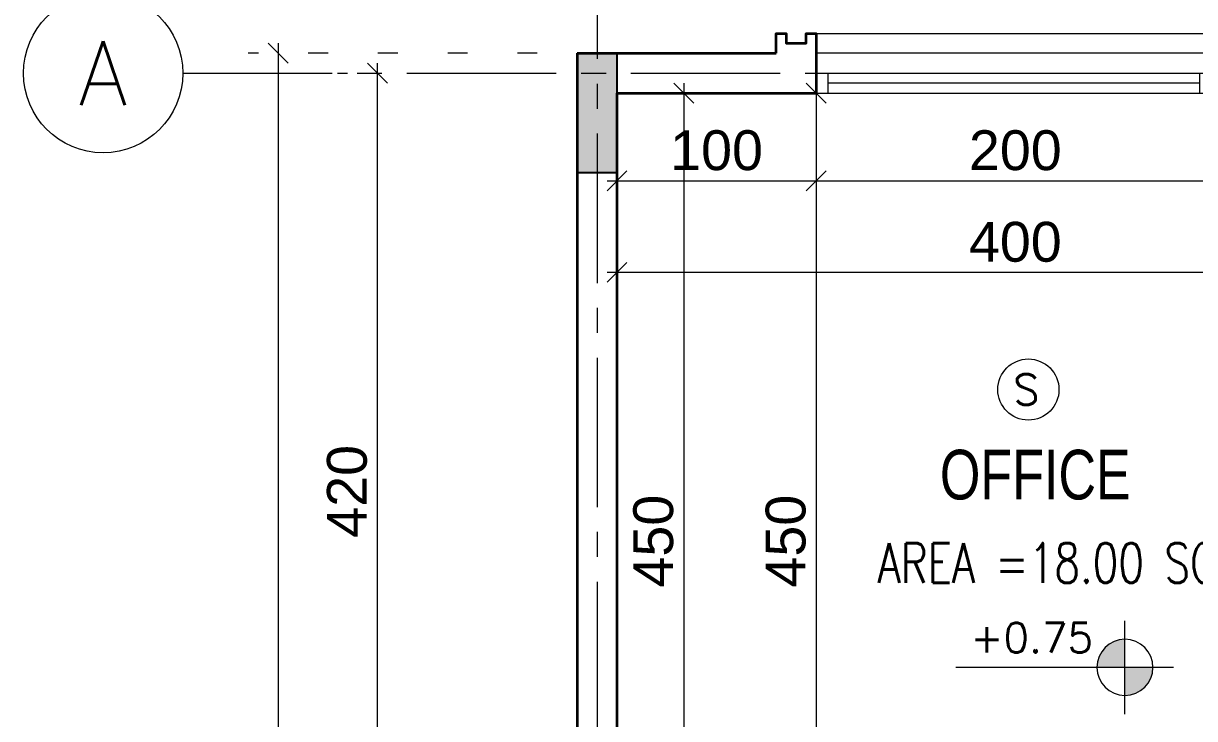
# Model space of a CAD drawing. Header units: millimetres. Extents: x -11627 to -10952, y 10244 to 10588.
# Drawn here: x -11402.12 to -11396.24, y 10469.08 to 10472.58 of the extents above; entities that cross this region are included whole.
import ezdxf
from ezdxf.enums import TextEntityAlignment as Align

# ---------------------------------------------------------------- set-up
doc = ezdxf.new("R2010")
doc.units = ezdxf.units.MM
doc.header["$PDMODE"] = 35
doc.linetypes.add('DOT', pattern=[0.25, 0, -0.25])
doc.linetypes.add('GROUND FLOOR XREF - option 3$0$FATHER FR$0$CENTER2', pattern=[1.125, 0.75, -0.125, 0.125, -0.125])
doc.layers.get('0').update_dxf_attribs({"lineweight": 5})
doc.layers.get('DEFPOINTS').update_dxf_attribs({"lineweight": 5})
for name, color, linetype, lineweight in [('A-AXIS LINE', 8, 'GROUND FLOOR XREF - option 3$0$FATHER FR$0$CENTER2', 0), ('A-AXIS TEXT', 54, 'Continuous', 9), ('A-GEN DIMS INTERNAL', 86, 'Continuous', 5), ('A-TEXT', 3, 'Continuous', 13), ('DIM IN', 191, 'Continuous', 5), ('FIRE', 2, 'Continuous', 5), ('S-COL HATCH', 5, 'Continuous', 15), ('STAIR', 34, 'Continuous', 5), ('SYMBOLS LEVEL', 233, 'Continuous', 5), ('text1', 32, 'Continuous', 9), ('WALLS', 4, 'Continuous', 35), ('Window', 57, 'Continuous', 13)]:
    doc.layers.add(name, color=color, linetype=linetype, lineweight=lineweight)
for name, color, linetype in [('CivilDefense', 2, 'Continuous'), ('col1', 6, 'Continuous'), ('INSERT TEXT', 1, 'Continuous')]:
    doc.layers.add(name, color=color, linetype=linetype)
doc.styles.add('Axis-Circle', font='ROMANS.shx', dxfattribs={"height": 0.4})
doc.styles.add('GROUND FLOOR XREF - option 3$0$STYLE1', font='arial.ttf', dxfattribs={"height": 0.2})
doc.styles.add('ROMANS', font='romans.shx', dxfattribs={"width": 0.85})
doc.styles.add('SIMPLEX', font='romans.shx', dxfattribs={"width": 0.75})
doc.styles.add('T20-200', font='ROMANS.SHX', dxfattribs={"height": 0.4})
doc.dimstyles.new('DIM 100', dxfattribs={"dimtxt": 0.2, "dimasz": 0.1, "dimexe": 0.15, "dimexo": 0.2, "dimgap": 0.05, "dimtad": 1, "dimdec": 0, "dimlfac": 100, "dimzin": 1, "dimdsep": 46, "dimtxsty": 'GROUND FLOOR XREF - option 3$0$STYLE1', "dimblk": 'OBLIQUE', "dimcen": 0.02, "dimdle": 0.05, "dimclrd": 256, "dimclre": 6, "dimclrt": 3, "dimadec": 1, "dimazin": 0, "dimtfac": 0.9, "dimtdec": 0, "dimtix": 1, "dimtofl": 0, "dimtmove": 2, "dimatfit": 3, "dimldrblk": 'ARCHTICK', "dimfxl": 1, "dimtolj": 1, "dimtzin": 12, "dimlwd": -1, "dimlwe": -1, "dimarcsym": 0})

# ---------------------------------------------------------------- blocks, each defined once
blk = doc.blocks.new('_Oblique')
at = {"color": 0, "linetype": 'ByBlock', "lineweight": -2}
blk.add_line((-0.5, -0.5), (0.5, 0.5), dxfattribs=at)
blk = doc.blocks.new('*D902')
at = {"layer": 'A-GEN DIMS INTERNAL', "transparency": 16777216}
blk.add_line((-11398.1414, 10472.2756), (-11398.1414, 10467.6756), dxfattribs=at)
at = {"layer": 'A-GEN DIMS INTERNAL', "color": 6, "linetype": 'DOT', "transparency": 16777216}
for p, q in [((-11398.2714, 10472.2256), (-11397.9914, 10472.2256)), ((-11398.4317, 10467.7256), (-11397.9914, 10467.7256))]:
    blk.add_line(p, q, dxfattribs=at)
at = {"layer": 'DEFPOINTS', "color": 0, "transparency": 16777216}
for p in [(-11398.4714, 10472.2256), (-11398.6317, 10467.7256), (-11398.1414, 10467.7256)]:
    blk.add_point(p, dxfattribs=at)
at = {"layer": 'A-GEN DIMS INTERNAL', "transparency": 16777216, "xscale": 0.1, "yscale": 0.1, "zscale": 0.1}
for p, rotation in [((-11398.1414, 10472.2256), 90), ((-11398.1414, 10467.7256), 270)]:
    blk.add_blockref('_Oblique', p, dxfattribs=dict(at, rotation=rotation))
at = {"layer": 'A-GEN DIMS INTERNAL', "color": 3, "transparency": 16777216, "insert": (-11398.2935, 10469.9756), "char_height": 0.2, "attachment_point": 5, "rotation": 90, "style": 'GROUND FLOOR XREF - option 3$0$STYLE1'}
blk.add_mtext('\\A1;450', dxfattribs=at)
blk = doc.blocks.new('_ArchTick')
at = {"color": 0, "linetype": 'ByBlock', "const_width": 0.15}
blk.add_lwpolyline([(-0.5, -0.5), (0.5, 0.5)], dxfattribs=at)
blk = doc.blocks.new('*D910')
at = {"layer": 'A-GEN DIMS INTERNAL', "color": 6, "linetype": 'DOT', "transparency": 16777216}
for p, q in [((-11399.1414, 10471.5256), (-11399.1414, 10471.4756)), ((-11395.1414, 10471.5256), (-11395.1414, 10471.4756))]:
    blk.add_line(p, q, dxfattribs=at)
at = {"layer": 'A-GEN DIMS INTERNAL', "transparency": 16777216}
blk.add_line((-11399.1914, 10471.3256), (-11395.0914, 10471.3256), dxfattribs=at)
at = {"layer": 'DEFPOINTS', "color": 0, "transparency": 16777216}
for p in [(-11399.1414, 10471.3256), (-11395.1414, 10471.3256), (-11395.1414, 10471.3256)]:
    blk.add_point(p, dxfattribs=at)
at = {"layer": 'A-GEN DIMS INTERNAL', "transparency": 16777216, "xscale": 0.1, "yscale": 0.1, "zscale": 0.1, "rotation": 180}
blk.add_blockref('_Oblique', (-11399.1414, 10471.3256), dxfattribs=at)
at = {"layer": 'A-GEN DIMS INTERNAL', "transparency": 16777216, "xscale": 0.1, "yscale": 0.1, "zscale": 0.1}
blk.add_blockref('_Oblique', (-11395.1414, 10471.3256), dxfattribs=at)
at = {"layer": 'A-GEN DIMS INTERNAL', "color": 3, "transparency": 16777216, "insert": (-11397.1414, 10471.4777), "char_height": 0.2, "attachment_point": 5, "style": 'GROUND FLOOR XREF - option 3$0$STYLE1'}
blk.add_mtext('\\A1;400', dxfattribs=at)
blk = doc.blocks.new('DDW')
at = {"layer": 'SYMBOLS LEVEL'}
h = blk.add_hatch(color=256, dxfattribs=at)
edge = h.paths.add_edge_path()
edge.add_line((-11621.43, 10035.1153), (-11621.43, 10034.9745))
edge.add_line((-11621.43, 10034.9745), (-11621.2892, 10034.9745))
edge.add_arc((-11621.43, 10034.9745), 0.1408, 0, 90)
edge = h.paths.add_edge_path()
edge.add_line((-11621.43, 10034.8337), (-11621.43, 10034.9745))
edge.add_line((-11621.43, 10034.9745), (-11621.5709, 10034.9745))
edge.add_arc((-11621.43, 10034.9745), 0.1408, 180, 270)
for p, q in [((-11621.43, 10034.7402), (-11621.43, 10035.2088)), ((-11621.6737, 10034.9745), (-11620.5802, 10034.9745))]:
    blk.add_line(p, q, dxfattribs=at)
blk.add_circle((-11621.43, 10034.9745), 0.1408, dxfattribs=at)
blk = doc.blocks.new('*D920')
at = {"layer": 'A-GEN DIMS INTERNAL', "transparency": 16777216}
blk.add_line((-11398.8061, 10472.2756), (-11398.8061, 10467.6756), dxfattribs=at)
at = {"layer": 'A-GEN DIMS INTERNAL', "color": 6, "linetype": 'DOT', "transparency": 16777216}
for p, q in [((-11398.9414, 10472.2256), (-11398.6561, 10472.2256)), ((-11398.776, 10467.7256), (-11398.6561, 10467.7256))]:
    blk.add_line(p, q, dxfattribs=at)
at = {"layer": 'DEFPOINTS', "color": 0, "transparency": 16777216}
for p in [(-11399.1414, 10472.2256), (-11398.976, 10467.7256), (-11398.8061, 10467.7256)]:
    blk.add_point(p, dxfattribs=at)
at = {"layer": 'A-GEN DIMS INTERNAL', "transparency": 16777216, "xscale": 0.1, "yscale": 0.1, "zscale": 0.1}
for p, rotation in [((-11398.8061, 10472.2256), 90), ((-11398.8061, 10467.7256), 270)]:
    blk.add_blockref('_Oblique', p, dxfattribs=dict(at, rotation=rotation))
at = {"layer": 'A-GEN DIMS INTERNAL', "color": 3, "transparency": 16777216, "insert": (-11398.9582, 10469.9756), "char_height": 0.2, "attachment_point": 5, "rotation": 90, "style": 'GROUND FLOOR XREF - option 3$0$STYLE1'}
blk.add_mtext('\\A1;450', dxfattribs=at)
blk = doc.blocks.new('Axis-Circle')
at = {"color": 0}
blk.add_circle((0, 0), 0.4, dxfattribs=at)
at = {"color": 4, "style": 'Axis-Circle'}
blk.add_attdef('NO', text='', height=0.32, dxfattribs=at).set_placement((0, 0), align=Align.MIDDLE_CENTER)
blk = doc.blocks.new('*D673')
at = {"layer": 'A-GEN DIMS INTERNAL', "transparency": 16777216}
blk.add_line((-11397.7878, 10472.4756), (-11397.7878, 10450.1756), dxfattribs=at)
at = {"layer": 'A-GEN DIMS INTERNAL', "color": 6, "linetype": 'DOT', "transparency": 16777216}
for p, q in [((-11396.4867, 10472.4256), (-11397.9378, 10472.4256)), ((-11396.4867, 10450.2256), (-11397.9378, 10450.2256))]:
    blk.add_line(p, q, dxfattribs=at)
at = {"layer": 'DEFPOINTS', "color": 0, "transparency": 16777216}
for p in [(-11396.2867, 10472.4256), (-11397.7878, 10450.2256), (-11396.2867, 10450.2256)]:
    blk.add_point(p, dxfattribs=at)
at = {"layer": 'A-GEN DIMS INTERNAL', "transparency": 16777216, "xscale": 0.1, "yscale": 0.1, "zscale": 0.1}
for p, rotation in [((-11397.7878, 10472.4256), 90), ((-11397.7878, 10450.2256), 270)]:
    blk.add_blockref('_Oblique', p, dxfattribs=dict(at, rotation=rotation))
at = {"layer": 'A-GEN DIMS INTERNAL', "color": 3, "transparency": 16777216, "insert": (-11397.9399, 10461.3256), "char_height": 0.2, "attachment_point": 5, "rotation": 90, "style": 'GROUND FLOOR XREF - option 3$0$STYLE1'}
blk.add_mtext('\\A1;2220', dxfattribs=at)
blk = doc.blocks.new('*D680')
at = {"layer": 'A-GEN DIMS INTERNAL', "transparency": 16777216}
blk.add_line((-11397.2893, 10468.0756), (-11397.2893, 10472.3756), dxfattribs=at)
at = {"layer": 'A-GEN DIMS INTERNAL', "color": 6, "linetype": 'DOT', "transparency": 16777216}
for p, q in [((-11397.4893, 10472.3256), (-11397.4393, 10472.3256)), ((-11397.4893, 10468.1256), (-11397.4393, 10468.1256))]:
    blk.add_line(p, q, dxfattribs=at)
at = {"layer": 'DEFPOINTS', "color": 0, "transparency": 16777216}
for p in [(-11397.2893, 10472.3256), (-11397.2893, 10472.3256), (-11397.2893, 10468.1256)]:
    blk.add_point(p, dxfattribs=at)
at = {"layer": 'A-GEN DIMS INTERNAL', "transparency": 16777216, "xscale": 0.1, "yscale": 0.1, "zscale": 0.1}
for p, rotation in [((-11397.2893, 10472.3256), 90), ((-11397.2893, 10468.1256), 270)]:
    blk.add_blockref('_Oblique', p, dxfattribs=dict(at, rotation=rotation))
at = {"layer": 'A-GEN DIMS INTERNAL', "color": 3, "transparency": 16777216, "insert": (-11397.4414, 10470.2256), "char_height": 0.2, "attachment_point": 5, "rotation": 90, "style": 'GROUND FLOOR XREF - option 3$0$STYLE1'}
blk.add_mtext('\\A1;420', dxfattribs=at)
blk = doc.blocks.new('*D681')
at = {"layer": 'A-GEN DIMS INTERNAL', "color": 6, "linetype": 'DOT', "transparency": 16777216}
for p, q in [((-11396.2867, 10472.6256), (-11396.2867, 10473.9015)), ((-11374.7867, 10472.6256), (-11374.7867, 10473.9015))]:
    blk.add_line(p, q, dxfattribs=at)
at = {"layer": 'A-GEN DIMS INTERNAL', "transparency": 16777216}
blk.add_line((-11396.3367, 10473.7515), (-11374.7367, 10473.7515), dxfattribs=at)
at = {"layer": 'DEFPOINTS', "color": 0, "transparency": 16777216}
for p in [(-11374.7867, 10473.7515), (-11396.2867, 10472.4256), (-11374.7867, 10472.4256)]:
    blk.add_point(p, dxfattribs=at)
at = {"layer": 'A-GEN DIMS INTERNAL', "transparency": 16777216, "xscale": 0.1, "yscale": 0.1, "zscale": 0.1, "rotation": 180}
blk.add_blockref('_Oblique', (-11396.2867, 10473.7515), dxfattribs=at)
at = {"layer": 'A-GEN DIMS INTERNAL', "transparency": 16777216, "xscale": 0.1, "yscale": 0.1, "zscale": 0.1}
blk.add_blockref('_Oblique', (-11374.7867, 10473.7515), dxfattribs=at)
at = {"layer": 'A-GEN DIMS INTERNAL', "color": 3, "transparency": 16777216, "insert": (-11385.5367, 10473.9036), "char_height": 0.2, "attachment_point": 5, "style": 'GROUND FLOOR XREF - option 3$0$STYLE1'}
blk.add_mtext('\\A1;2150', dxfattribs=at)
blk = doc.blocks.new('gcol')
at = {"layer": 'S-COL HATCH', "linetype": 'Continuous'}
h = blk.add_hatch(color=256, dxfattribs=at)
h.dxf.hatch_style = 1
h.paths.add_polyline_path([(42.6393, 22.2), (42.8393, 22.2), (42.8393, 21.6), (42.6393, 21.6)])
at = {"layer": 'col1'}
blk.add_lwpolyline([(42.6393, 22.2), (42.8393, 22.2), (42.8393, 21.6), (42.6393, 21.6)], close=True, dxfattribs=at)
blk = doc.blocks.new('w1')
at = {"layer": 'WALLS'}
for p, q in [((0.2, 1), (0, 1)), ((0, -1), (0.2, -1))]:
    blk.add_line(p, q, dxfattribs=at)
for points in [[(0.2, 1.2), (0.3, 1.2), (0.3, 1.15), (0.25, 1.15), (0.25, 1.05), (0.3, 1.05), (0.3, 1), (0.2, 1)], [(0.2, -1), (0.3, -1), (0.3, -1.05), (0.25, -1.05), (0.25, -1.15), (0.3, -1.15), (0.3, -1.2), (0.2, -1.2)]]:
    blk.add_lwpolyline(points, dxfattribs=at)
at = {"layer": 'Window'}
for p, q in [((0, 1), (0, -1)), ((0.1, 1), (0.1, -1)), ((0.2, -1), (0.2, 1)), ((0.3, 1), (0.3, -1)), ((0.1, 0.9406), (0, 0.9406)), ((0.05, -0.9254), (0.05, 0.9406)), ((0.1, -0.9254), (0, -0.9254))]:
    blk.add_line(p, q, dxfattribs=at)
blk = doc.blocks.new('*D1239')
at = {"layer": 'A-GEN DIMS INTERNAL', "color": 6, "linetype": 'DOT', "transparency": 16777216}
for p, q in [((-11399.1414, 10471.9041), (-11399.1414, 10471.6354)), ((-11398.1414, 10471.9041), (-11398.1414, 10471.6354))]:
    blk.add_line(p, q, dxfattribs=at)
at = {"layer": 'A-GEN DIMS INTERNAL', "transparency": 16777216}
blk.add_line((-11399.1914, 10471.7854), (-11398.0914, 10471.7854), dxfattribs=at)
at = {"layer": 'DEFPOINTS', "color": 0, "transparency": 16777216}
for p in [(-11399.1414, 10472.1041), (-11398.1414, 10472.1041), (-11398.1414, 10471.7854)]:
    blk.add_point(p, dxfattribs=at)
at = {"layer": 'A-GEN DIMS INTERNAL', "transparency": 16777216, "xscale": 0.1, "yscale": 0.1, "zscale": 0.1, "rotation": 180}
blk.add_blockref('_Oblique', (-11399.1414, 10471.7854), dxfattribs=at)
at = {"layer": 'A-GEN DIMS INTERNAL', "transparency": 16777216, "xscale": 0.1, "yscale": 0.1, "zscale": 0.1}
blk.add_blockref('_Oblique', (-11398.1414, 10471.7854), dxfattribs=at)
at = {"layer": 'A-GEN DIMS INTERNAL', "color": 3, "transparency": 16777216, "insert": (-11398.6414, 10471.9375), "char_height": 0.2, "attachment_point": 5, "style": 'GROUND FLOOR XREF - option 3$0$STYLE1'}
blk.add_mtext('\\A1;100', dxfattribs=at)
blk = doc.blocks.new('*D1240')
at = {"layer": 'A-GEN DIMS INTERNAL', "color": 6, "linetype": 'DOT', "transparency": 16777216}
for p, q in [((-11398.1414, 10471.9041), (-11398.1414, 10471.6354)), ((-11396.1414, 10471.9041), (-11396.1414, 10471.6354))]:
    blk.add_line(p, q, dxfattribs=at)
at = {"layer": 'A-GEN DIMS INTERNAL', "transparency": 16777216}
blk.add_line((-11398.1914, 10471.7854), (-11396.0914, 10471.7854), dxfattribs=at)
at = {"layer": 'DEFPOINTS', "color": 0, "transparency": 16777216}
for p in [(-11398.1414, 10472.1041), (-11396.1414, 10472.1041), (-11396.1414, 10471.7854)]:
    blk.add_point(p, dxfattribs=at)
at = {"layer": 'A-GEN DIMS INTERNAL', "transparency": 16777216, "xscale": 0.1, "yscale": 0.1, "zscale": 0.1, "rotation": 180}
blk.add_blockref('_Oblique', (-11398.1414, 10471.7854), dxfattribs=at)
at = {"layer": 'A-GEN DIMS INTERNAL', "transparency": 16777216, "xscale": 0.1, "yscale": 0.1, "zscale": 0.1}
blk.add_blockref('_Oblique', (-11396.1414, 10471.7854), dxfattribs=at)
at = {"layer": 'A-GEN DIMS INTERNAL', "color": 3, "transparency": 16777216, "insert": (-11397.1414, 10471.9375), "char_height": 0.2, "attachment_point": 5, "style": 'GROUND FLOOR XREF - option 3$0$STYLE1'}
blk.add_mtext('\\A1;200', dxfattribs=at)
blk = doc.blocks.new('TGTGTGTGTGTGTG')
at = {"layer": 'A-AXIS LINE'}
for p, q in [((-11396.1867, 10474.272), (-11396.1867, 10449.6118)), ((-11398.2667, 10472.3256), (-11373.8915, 10472.3256))]:
    blk.add_line(p, q, dxfattribs=at)
at = {"layer": 'A-AXIS TEXT'}
ref = blk.add_blockref('Axis-Circle', (-11398.6667, 10472.3256), dxfattribs=at)
ref.add_attrib('NO', 'A', dxfattribs={"layer": '0', "color": 30, "height": 0.32, "style": 'Axis-Circle'}).set_placement((-11398.6667, 10472.3256), align=Align.MIDDLE_CENTER)
at = {"layer": 'A-GEN DIMS INTERNAL'}
dim = blk.add_linear_dim(base=(-11374.7867, 10473.7515), p1=(-11396.2867, 10472.4256), p2=(-11374.7867, 10472.4256), dimstyle='DIM 100', dxfattribs=at)
dim.commit()
dim.dimension.update_dxf_attribs({"geometry": '*D681', "text_midpoint": (-11385.5367, 10473.9036)})
for base, p1, p2, picture, middle in [((-11397.7878, 10450.2256), (-11396.2867, 10472.4256), (-11396.2867, 10450.2256), '*D673', (-11397.9399, 10461.3256)), ((-11397.2893, 10472.3256), (-11397.2893, 10468.1256), (-11397.2893, 10472.3256), '*D680', (-11397.4414, 10470.2256))]:
    dim = blk.add_linear_dim(base=base, p1=p1, p2=p2, angle=90, dimstyle='DIM 100', dxfattribs=at)
    dim.commit()
    dim.dimension.update_dxf_attribs({"geometry": picture, "text_midpoint": middle})

msp = doc.modelspace()

# ---------------------------------------------------------------- linework, layer by layer
at = {"layer": 'FIRE'}
msp.add_circle((-11397.0758, 10470.7369), 0.1535, dxfattribs=at)
at = {"layer": 'WALLS'}
for p, q in [((-11399.3414, 10472.4256), (-11398.3414, 10472.4256)), ((-11399.3414, 10472.4256), (-11399.3414, 10467.0256)), ((-11399.1414, 10472.2256), (-11398.1414, 10472.2256)), ((-11399.1414, 10472.2256), (-11399.1414, 10467.7256))]:
    msp.add_line(p, q, dxfattribs=at)

# ---------------------------------------------------------------- block references
msp.add_blockref('gcol', (-11441.9807, 10450.2256))
at = {"layer": 'DIM IN'}
msp.add_blockref('TGTGTGTGTGTGTG', (-3.0547, 0), dxfattribs=at)
at = {"layer": 'INSERT TEXT', "color": 242, "true_color": 0xcd2027, "rotation": 90}
msp.add_blockref('w1', (-11397.1414, 10472.2256), dxfattribs=at)
at = {"layer": 'STAIR', "ltscale": 0.3, "xscale": -1}
msp.add_blockref('DDW', (-23018.021, 434.3674), dxfattribs=at)

# ---------------------------------------------------------------- texts
at = {"layer": 'A-TEXT', "style": 'GROUND FLOOR XREF - option 3$0$STYLE1', "width": 0.75}
msp.add_text('OFFICE', height=0.24942, dxfattribs=at).set_placement((-11397.5201, 10470.185))
at = {"layer": 'CivilDefense', "style": 'ROMANS'}
msp.add_text('S', height=0.1525, dxfattribs=at).set_placement((-11397.1518, 10470.661))
at = {"layer": 'SYMBOLS LEVEL', "insert": (-11396.7507, 10469.5657), "char_height": 0.15, "width": 0.6675, "attachment_point": 3, "style": 'T20-200'}
msp.add_mtext('+0.75', dxfattribs=at)
at = {"layer": 'text1', "style": 'SIMPLEX', "width": 0.75}
msp.add_text('AREA =18.00 SQM', height=0.2, dxfattribs=at).set_placement((-11397.8326, 10469.7663))

# ---------------------------------------------------------------- dimensions: what is measured, and where the dimension line sits
at = {"layer": 'A-GEN DIMS INTERNAL'}
for base, p1, p2, angle, picture, middle in [((-11398.8061, 10467.7256), (-11399.1414, 10472.2256), (-11398.976, 10467.7256), 90, '*D920', (-11398.9582, 10469.9756)), ((-11398.1414, 10467.7256), (-11398.4714, 10472.2256), (-11398.6317, 10467.7256), 90, '*D902', (-11398.2935, 10469.9756)), ((-11395.1414, 10471.3256), (-11399.1414, 10471.3256), (-11395.1414, 10471.3256), 180, '*D910', (-11397.1414, 10471.4777))]:
    dim = msp.add_linear_dim(base=base, p1=p1, p2=p2, angle=angle, dimstyle='DIM 100', dxfattribs=at)
    dim.commit()
    dim.dimension.update_dxf_attribs({"geometry": picture, "text_midpoint": middle})
for base, p1, p2, picture, middle in [((-11398.1414, 10471.7854), (-11399.1414, 10472.1041), (-11398.1414, 10472.1041), '*D1239', (-11398.6414, 10471.9375)), ((-11396.1414, 10471.7854), (-11398.1414, 10472.1041), (-11396.1414, 10472.1041), '*D1240', (-11397.1414, 10471.9375))]:
    dim = msp.add_linear_dim(base=base, p1=p1, p2=p2, dimstyle='DIM 100', dxfattribs=at)
    dim.commit()
    dim.dimension.update_dxf_attribs({"geometry": picture, "text_midpoint": middle})

doc.saveas('drawing.dxf')
